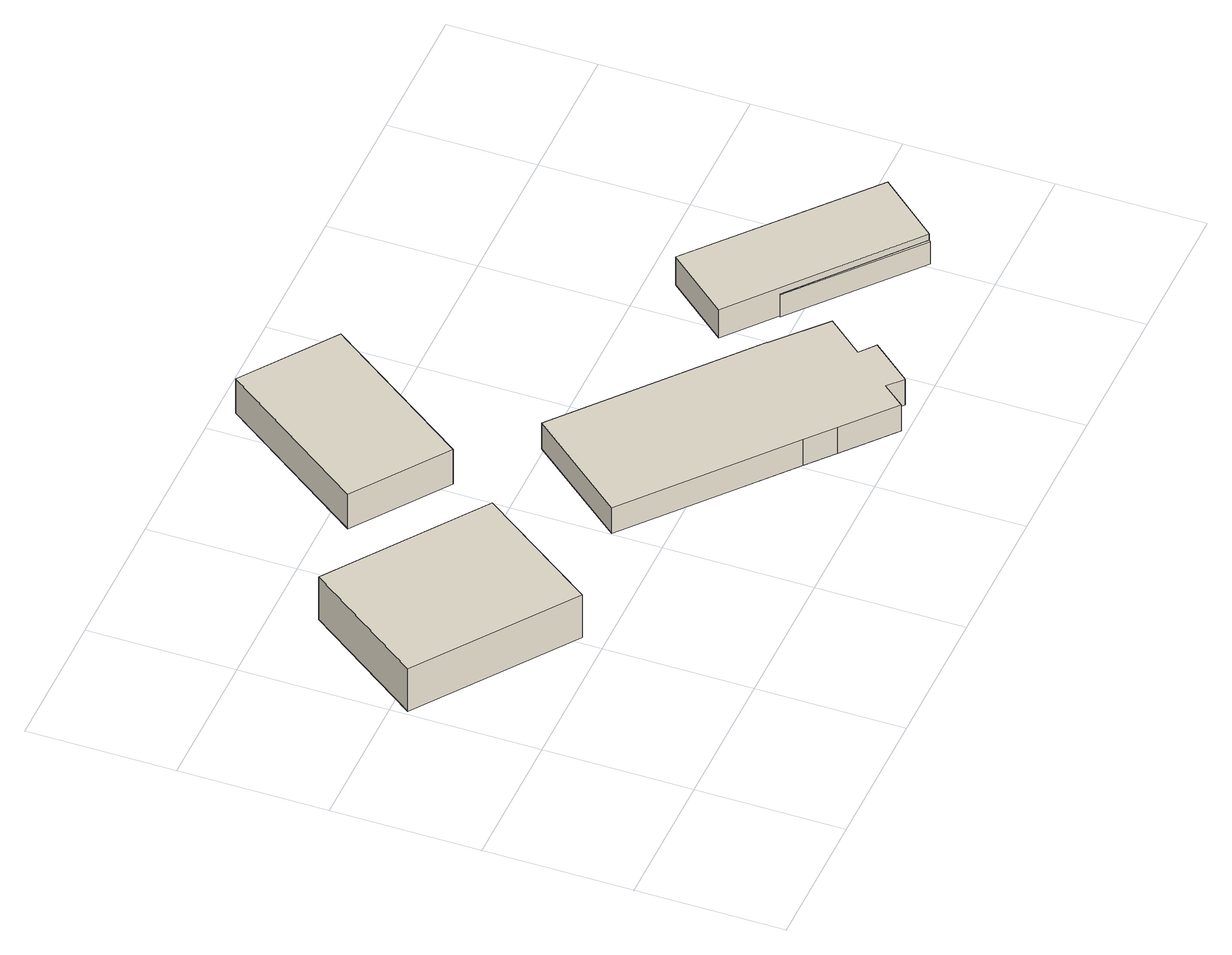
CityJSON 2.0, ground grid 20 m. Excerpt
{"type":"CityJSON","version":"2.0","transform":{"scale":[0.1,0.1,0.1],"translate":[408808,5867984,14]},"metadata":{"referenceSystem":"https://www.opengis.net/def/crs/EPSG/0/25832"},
"CityObjects":{
"building1":{"type":"Building","attributes":{"Gemeindeschluessel":"03454033","AbsoluteHoehe":"14.856","MittlereTraufHoehe":"18.955","Firsthoehe":"24.673","function":"31001_2000","roofType":"3100","measuredHeight":9.82},"address":[{"country":"Germany","locality":"Lorup"}],"geometry":[{"type":"MultiSurface","lod":"1","boundaries":[[[0,1,2,3]],[[4,5,6,7]],[[4,7,3,2]],[[5,4,2,1]],[[6,5,1,0]],[[7,6,0,3]]]}]},
"building2":{"type":"Building","attributes":{"Gemeindeschluessel":"03454033","AbsoluteHoehe":"15.132","MittlereTraufHoehe":"19.949","Firsthoehe":"21.477","function":"31001_2000","roofType":"9999","measuredHeight":6.34},"address":[{"country":"Germany","locality":"Lorup"}],"geometry":[{"type":"MultiSurface","lod":"1","boundaries":[[[8,9,10,11]],[[12,13,14,15]],[[12,15,11,10]],[[13,12,10,9]],[[14,13,9,8]],[[15,14,8,11]]]}]},
"building3":{"type":"Building","attributes":{"Gemeindeschluessel":"03454033","AbsoluteHoehe":"15.628","MittlereTraufHoehe":"19.779","Firsthoehe":"19.779","function":"31001_2000","roofType":"1000","measuredHeight":4.15},"address":[{"country":"Germany","locality":"Lorup"}],"geometry":[{"type":"MultiSurface","lod":"1","boundaries":[[[16,17,18,19,20,21,22,23,24,25,26,27]],[[28,29,30,31,32,33,34,35,36,37,38,39]],[[28,39,27,26]],[[29,28,26,25]],[[30,29,25,24]],[[31,30,24,23]],[[32,31,23,22]],[[33,32,22,21]],[[34,33,21,20]],[[35,34,20,19]],[[36,35,19,18]],[[37,36,18,17]],[[38,37,17,16]],[[39,38,16,27]]]}]},
"building4":{"type":"Building","attributes":{"Gemeindeschluessel":"03454033","AbsoluteHoehe":"15.531","MittlereTraufHoehe":"19.109","Firsthoehe":"21.154","function":"31001_2000","roofType":"3100","measuredHeight":5.62},"address":[{"country":"Germany","locality":"Lorup"}],"children":["building4-1"],"geometry":[{"type":"MultiSurface","lod":"1","boundaries":[[[40,41,42,43]],[[44,45,46,47]],[[44,47,43,42]],[[45,44,42,41]],[[40,46,48,49,50,41]],[[47,46,40,43]],[[49,48,45,50]]]}]},
"building4-1":{"type":"BuildingPart","attributes":{"AbsoluteHoehe":"15.531","MittlereTraufHoehe":"19.109","Firsthoehe":"19.109","roofType":"1000","measuredHeight":3.58},"parents":["building4"],"geometry":[{"type":"MultiSurface","lod":"1","boundaries":[[[49,51,52,50]],[[53,54,48,45]],[[53,45,50,52]],[[54,53,52,51]],[[48,54,51,49]],[[45,48,49,50]]]}]}
},
"vertices":[
[124,542,78],[6,378,78],[211,230,78],[329,395,78],[211,230,9],[6,378,9],[124,542,9],[329,395,9],
[438,775,67],[290,569,67],[414,480,67],[562,686,67],[414,480,11],[290,569,11],[438,775,11],[562,686,11],
[395,264,58],[598,93,58],[634,62,58],[701,5,58],[727,36,58],[747,18,58],[793,73,58],[772,90,58],[814,140,58],[748,199,58],[748,200,58],[509,401,58],[748,200,16],[748,199,16],[814,140,16],[772,90,16],[793,73,16],[747,18,16],[727,36,16],[701,5,16],[634,62,16],[598,93,16],[395,264,16],[509,401,16],
[779,275,61],[1004,88,61],[1074,170,61],[851,360,61],[1074,170,15],[1004,88,15],[779,275,15],[851,360,15],[844,221,15],[844,221,51],[1004,88,51],
[843,220,51],[1001,85,51],[1001,85,15],[843,220,15]
]}
